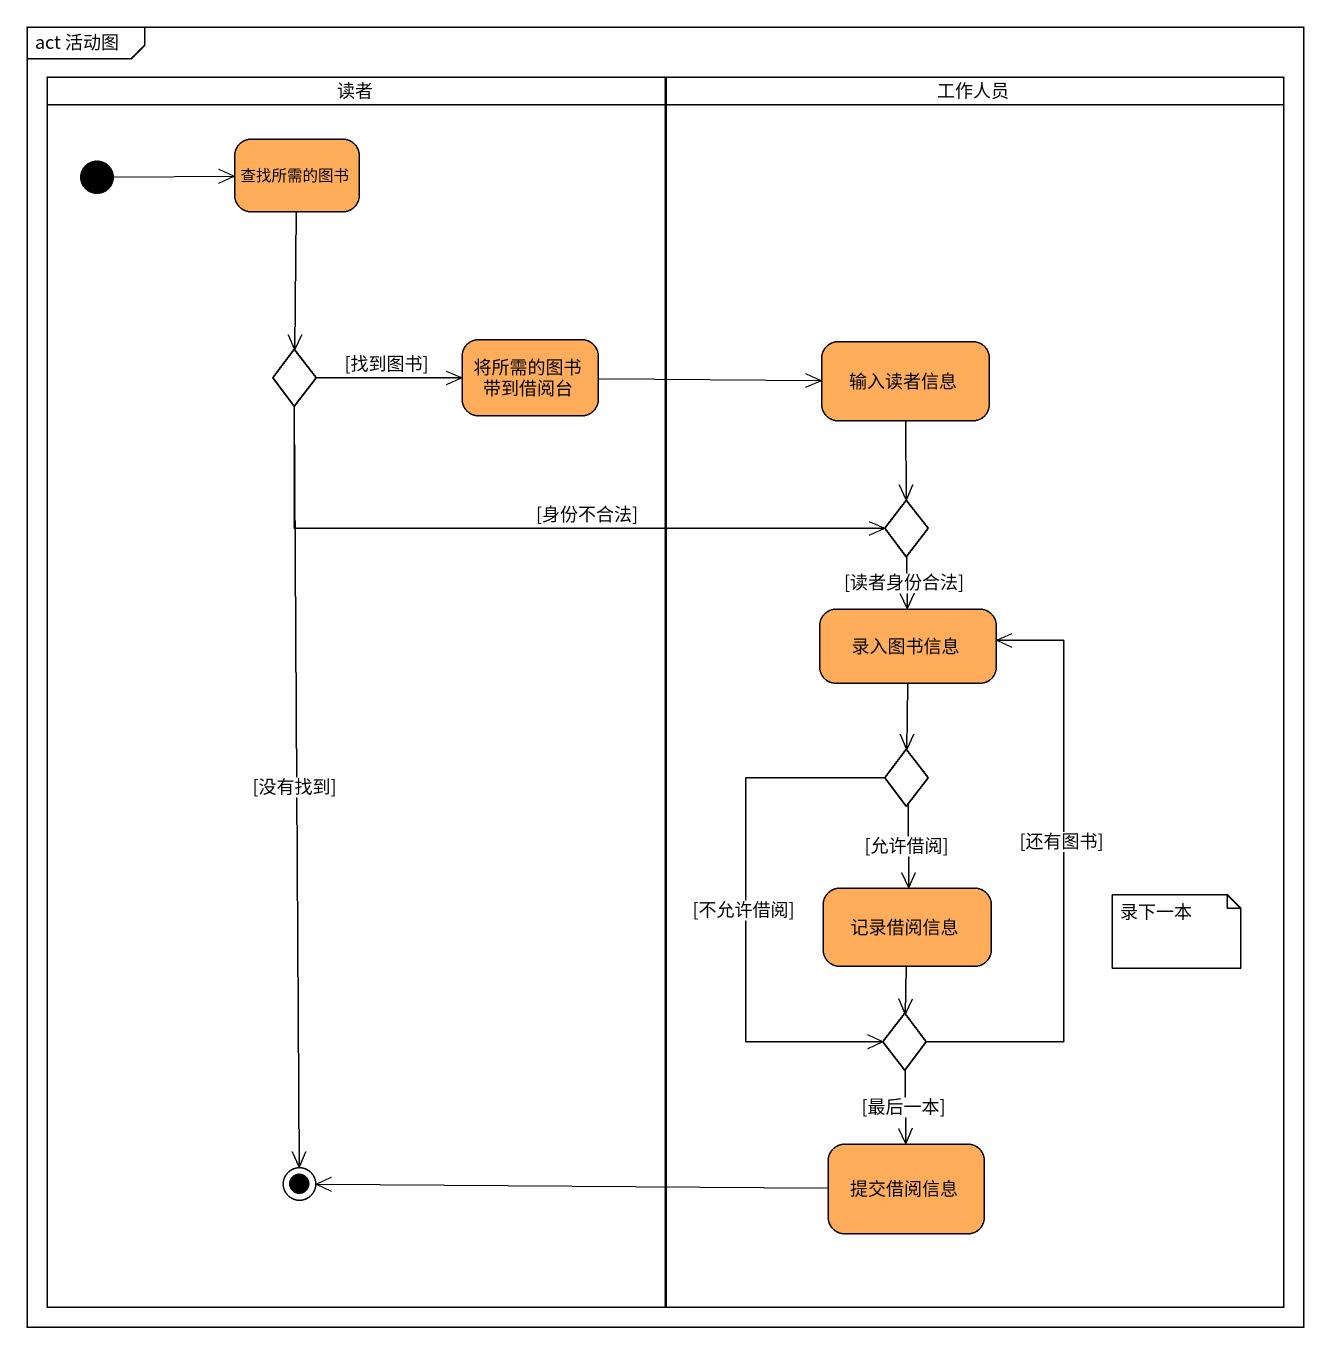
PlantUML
@startuml
mainframe act 活动图
hide empty description
state 读者 <<partition>> {
  state 查找所需的图书 #FFAD5B
  state choice1 <<choice>>
  state 将所需的图书带到借阅台 #FFAD5B
  state final1 <<end>>
  [*] -right-> 查找所需的图书
}
state 工作人员 <<partition>> {
  state 输入读者信息 #FFAD5B
  state choice2 <<choice>>
  state 录入图书信息 #FFAD5B
  state choice3 <<choice>>
  state 记录借阅信息 #FFAD5B
  state choice4 <<choice>>
  state 提交借阅信息 #FFAD5B
}
查找所需的图书 --> choice1
choice1 -right-> 将所需的图书带到借阅台 : [找到图书]
choice1 -right-> choice2 : [身份不合法]
choice1 --> final1 : [没有找到]
将所需的图书带到借阅台 -right-> 输入读者信息
输入读者信息 --> choice2
choice2 --> 录入图书信息 : [读者身份合法]
录入图书信息 --> choice3
choice3 --> 记录借阅信息 : [允许借阅]
choice3 --> choice4 : [不允许借阅]
记录借阅信息 --> choice4
choice4 -up-> 录入图书信息 : [还有图书]
choice4 --> 提交借阅信息 : [最后一本]
提交借阅信息 -left-> final1
note as N1
  录下一本
end note
@enduml
